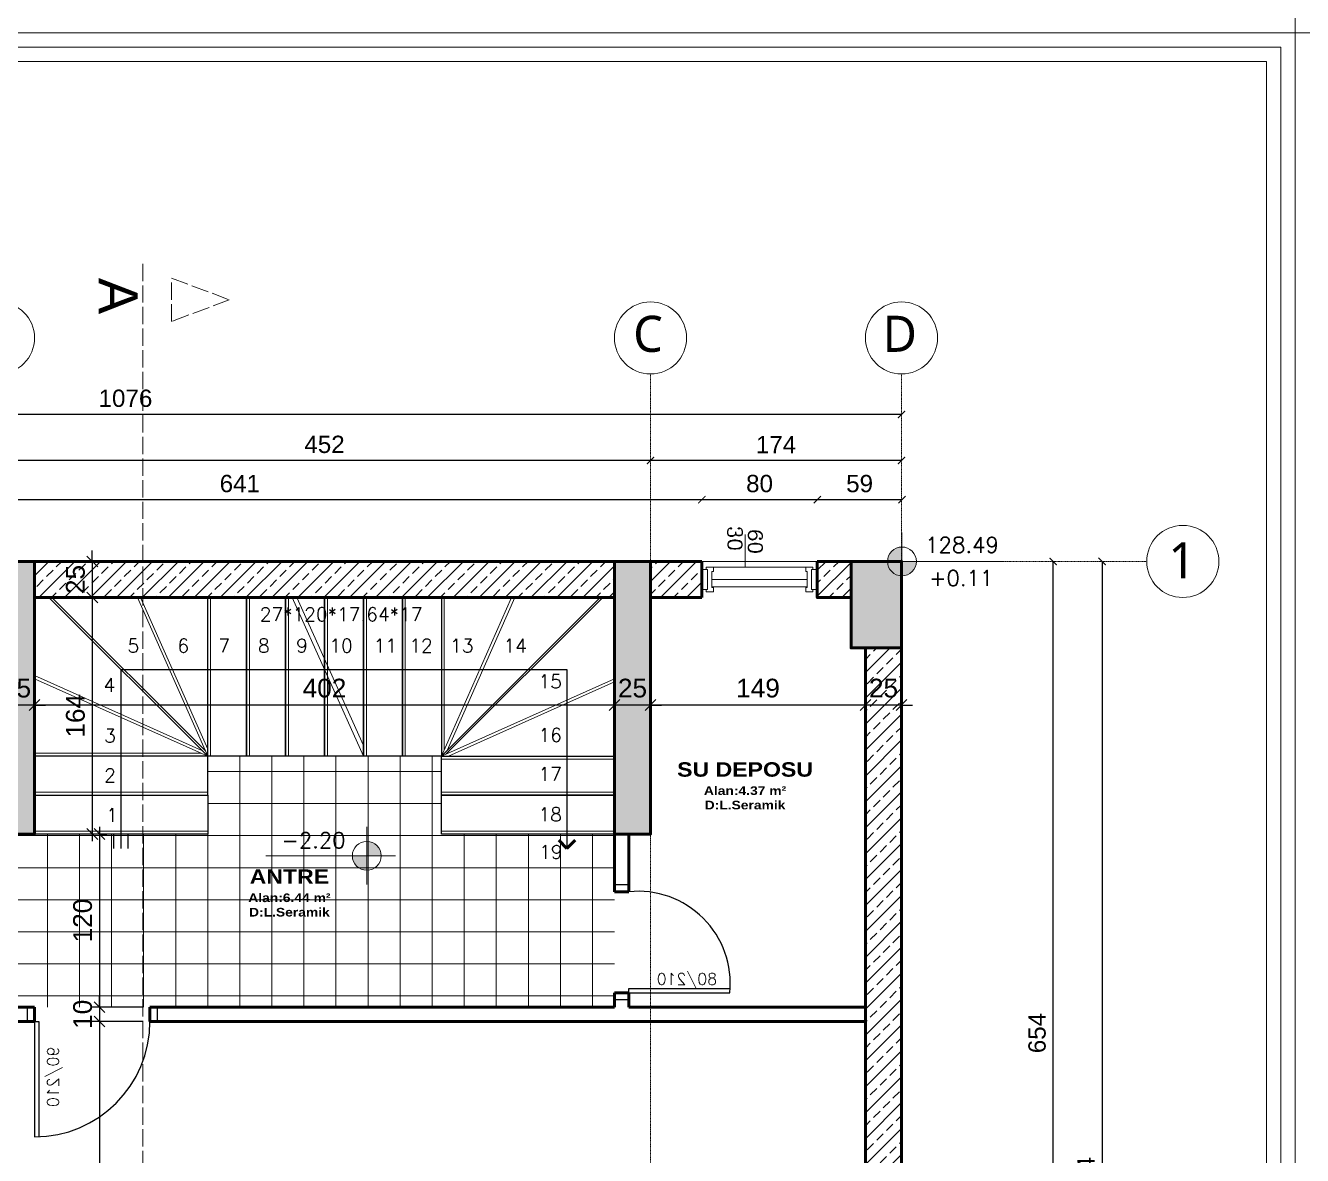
# Model space of a CAD drawing. Header units: millimetres. Extents: x 14753 to 45183, y 5640 to 19518.
# Drawn here: x 18837 to 19722, y 16789 to 17573 of the extents above; entities that cross this region are included whole.
import ezdxf

# ---------------------------------------------------------------- set-up
doc = ezdxf.new("R2010")
doc.units = ezdxf.units.MM
for name, pattern in [('ACAD_ISO02W100', [15, 12, -3]), ('DASHDOT', [25.4, 12.7, -6.35, 0, -6.35]), ('DASHDOT2', [0.5, 0.25, -0.125, 0, -0.125])]:
    doc.linetypes.add(name, pattern=pattern)
for name, color, linetype, lineweight in [('CERCEVE', 66, 'Continuous', 0), ('Duvar', 1, 'Continuous', 50), ('GORUNUS_6_TWA', 69, 'Continuous', 9), ('k aks', 44, 'DASHDOT', 18), ('k dis olcu', 43, 'Continuous', 18), ('k ic olcu', 254, 'Continuous', 18), ('k kolon', 1, 'Continuous', 53), ('k kot', 31, 'Continuous', 20), ('k tarama', 252, 'Continuous', 9), ('k ıslak mekan tarama', 252, 'Continuous', 9), ('kesiklii çizgi', 244, 'ACAD_ISO02W100', 5), ('Kolon', 30, 'Continuous', 50)]:
    doc.layers.add(name, color=color, linetype=linetype, lineweight=lineweight)
for name, color, linetype in [('kapı', 11, 'Continuous'), ('merdivenn', 20, 'Continuous'), ('Standart', 7, 'Continuous'), ('YAzı', 7, 'Continuous')]:
    doc.layers.add(name, color=color, linetype=linetype)
doc.styles.add('MtXpl_Segoe_UI', font='segoeui.ttf')
doc.styles.add('OLCU', font='romans.shx')
doc.styles.get("Standard").update_dxf_attribs({"font": 'arial.ttf'})
doc.styles.add('TCOMPLEX', font='complex.shx')
doc.styles.add('Vaziyet Yazı', font='bgothm.ttf', dxfattribs={"height": 25})
doc.dimstyles.new('icolcu', dxfattribs={"dimtxt": 13, "dimasz": 7.5, "dimexe": 5, "dimexo": 5, "dimgap": 5, "dimtad": 1, "dimdec": 0, "dimtxsty": 'Standard', "dimblk": 'OBLIQUE', "dimcen": 2.5, "dimdle": 5, "dimclrd": 256, "dimclre": 256, "dimclrt": 256, "dimadec": 4, "dimazin": 0, "dimtfac": 1, "dimtdec": 0, "dimtix": 1, "dimtmove": 2, "dimatfit": 3, "dimldrblk": 'OBLIQUE', "dimfxl": 1, "dimarcsym": 0})
doc.dimstyles.new('icölcü', dxfattribs={"dimtxt": 12, "dimasz": 5, "dimexe": 1.25, "dimexo": 0.625, "dimgap": 5, "dimtad": 1, "dimdec": 0, "dimtxsty": 'Standard', "dimblk": 'ARCHTICK', "dimcen": -10, "dimse1": 1, "dimse2": 1, "dimadec": 0, "dimazin": 0, "dimtfac": 1, "dimtdec": 0, "dimtix": 1, "dimtmove": 0, "dimatfit": 3, "dimldrblk": 'ARCHTICK', "dimfxl": 1, "dimarcsym": 0})

# ---------------------------------------------------------------- blocks, each defined once
blk = doc.blocks.new('KASA-2')
for p, q in [((-0.5, -0.5), (-0.5, 0.5)), ((-0.5, 0.5), (0.5, 0.5)), ((0.5, 0.5), (0.5, -0.5)), ((0.5, -0.5), (-0.5, -0.5))]:
    blk.add_line(p, q)
blk = doc.blocks.new('KESİT')
at = {"layer": 'kesiklii çizgi', "color": 3}
for p, q in [((381060, 4552610), (381060, 4551290)), ((381040, 4552600), (381000, 4552585)), ((381000, 4552585), (381040, 4552570))]:
    blk.add_line(p, q, dxfattribs=at)
blk.add_lwpolyline([(381040, 4552570), (381040, 4552600)], dxfattribs=at)
blk.add_text('A', height=27, rotation=90, dxfattribs=at).set_placement((381090.5, 4552575))
blk = doc.blocks.new('_ArchTick')
at = {"color": 0, "linetype": 'ByBlock', "const_width": 0.15}
blk.add_lwpolyline([(-0.5, -0.5), (0.5, 0.5)], dxfattribs=at)
blk = doc.blocks.new('*D129')
at = {"layer": 'Defpoints', "color": 0, "transparency": 16777216}
for p in [(18368.49, 17302.96), (18368.49, 17302.96), (19444.49, 17302.96)]:
    blk.add_point(p, dxfattribs=at)
at = {"layer": 'k dis olcu', "color": 0, "lineweight": -2, "transparency": 16777216}
blk.add_line((19444.49, 17302.96), (18368.49, 17302.96), dxfattribs=at)
at = {"layer": 'k dis olcu', "color": 0, "lineweight": -2, "transparency": 16777216, "xscale": 5, "yscale": 5, "zscale": 5, "rotation": 180}
blk.add_blockref('_ArchTick', (18368.49, 17302.96), dxfattribs=at)
at = {"layer": 'k dis olcu', "color": 0, "lineweight": -2, "transparency": 16777216, "xscale": 5, "yscale": 5, "zscale": 5}
blk.add_blockref('_ArchTick', (19444.49, 17302.96), dxfattribs=at)
at = {"layer": 'k dis olcu', "color": 0, "transparency": 16777216, "insert": (18906.49, 17314.09), "char_height": 12, "attachment_point": 5}
blk.add_mtext('1076', dxfattribs=at)
blk = doc.blocks.new('*D130')
at = {"layer": 'Defpoints', "color": 0, "transparency": 16777216}
for p in [(19270.49, 17271), (19270.49, 17271), (19444.49, 17271)]:
    blk.add_point(p, dxfattribs=at)
at = {"layer": 'k dis olcu', "color": 0, "lineweight": -2, "transparency": 16777216}
blk.add_line((19444.49, 17271), (19270.49, 17271), dxfattribs=at)
at = {"layer": 'k dis olcu', "color": 0, "lineweight": -2, "transparency": 16777216, "xscale": 5, "yscale": 5, "zscale": 5, "rotation": 180}
blk.add_blockref('_ArchTick', (19270.49, 17271), dxfattribs=at)
at = {"layer": 'k dis olcu', "color": 0, "lineweight": -2, "transparency": 16777216, "xscale": 5, "yscale": 5, "zscale": 5}
blk.add_blockref('_ArchTick', (19444.49, 17271), dxfattribs=at)
at = {"layer": 'k dis olcu', "color": 0, "transparency": 16777216, "insert": (19357.49, 17282.02), "char_height": 12, "attachment_point": 5}
blk.add_mtext('174', dxfattribs=at)
blk = doc.blocks.new('*D60')
at = {"layer": 'Defpoints', "color": 0, "transparency": 16777216}
for p in [(18818.49, 17271), (18818.49, 17271), (19270.49, 17271)]:
    blk.add_point(p, dxfattribs=at)
at = {"layer": 'k dis olcu', "color": 0, "lineweight": -2, "transparency": 16777216}
blk.add_line((19270.49, 17271), (18818.49, 17271), dxfattribs=at)
at = {"layer": 'k dis olcu', "color": 0, "lineweight": -2, "transparency": 16777216, "xscale": 5, "yscale": 5, "zscale": 5, "rotation": 180}
blk.add_blockref('_ArchTick', (18818.49, 17271), dxfattribs=at)
at = {"layer": 'k dis olcu', "color": 0, "lineweight": -2, "transparency": 16777216, "xscale": 5, "yscale": 5, "zscale": 5}
blk.add_blockref('_ArchTick', (19270.49, 17271), dxfattribs=at)
at = {"layer": 'k dis olcu', "color": 0, "transparency": 16777216, "insert": (19044.49, 17282.13), "char_height": 12, "attachment_point": 5}
blk.add_mtext('452', dxfattribs=at)
blk = doc.blocks.new('*D62')
at = {"layer": 'Defpoints', "color": 0, "transparency": 16777216}
for p in [(19583.49, 17201.01), (19583.49, 16347.01), (19583.49, 16347.01)]:
    blk.add_point(p, dxfattribs=at)
at = {"layer": 'k dis olcu', "color": 0, "lineweight": -2, "transparency": 16777216}
blk.add_line((19583.49, 17201.01), (19583.49, 16347.01), dxfattribs=at)
at = {"layer": 'k dis olcu', "color": 0, "lineweight": -2, "transparency": 16777216, "xscale": 5, "yscale": 5, "zscale": 5}
for p, rotation in [((19583.49, 17201.01), 90), ((19583.49, 16347.01), 270)]:
    blk.add_blockref('_ArchTick', p, dxfattribs=dict(at, rotation=rotation))
at = {"layer": 'k dis olcu', "color": 0, "transparency": 16777216, "insert": (19572.36, 16774.01), "char_height": 12, "attachment_point": 5, "rotation": 90}
blk.add_mtext('854', dxfattribs=at)
blk = doc.blocks.new('*D64')
at = {"layer": 'Defpoints', "color": 0, "transparency": 16777216}
for p in [(19549.61, 17201.01), (19549.61, 17201.01), (19549.61, 16547.01)]:
    blk.add_point(p, dxfattribs=at)
at = {"layer": 'k dis olcu', "color": 0, "lineweight": -2, "transparency": 16777216}
blk.add_line((19549.61, 16547.01), (19549.61, 17201.01), dxfattribs=at)
at = {"layer": 'k dis olcu', "color": 0, "lineweight": -2, "transparency": 16777216, "xscale": 5, "yscale": 5, "zscale": 5}
for p, rotation in [((19549.61, 17201.01), 90), ((19549.61, 16547.01), 270)]:
    blk.add_blockref('_ArchTick', p, dxfattribs=dict(at, rotation=rotation))
at = {"layer": 'k dis olcu', "color": 0, "transparency": 16777216, "insert": (19538.48, 16874.01), "char_height": 12, "attachment_point": 5, "rotation": 90}
blk.add_mtext('654', dxfattribs=at)
blk = doc.blocks.new('_Oblique')
at = {"color": 0, "linetype": 'ByBlock', "lineweight": -2}
blk.add_line((-0.5, -0.5), (0.5, 0.5), dxfattribs=at)
blk = doc.blocks.new('*D118')
at = {"layer": 'Defpoints', "color": 0, "transparency": 16777216}
for p in [(18883.49, 17201.01), (18883.49, 17176.01), (18883.49, 17176.01)]:
    blk.add_point(p, dxfattribs=at)
at = {"layer": 'k ic olcu', "lineweight": -2, "transparency": 16777216}
for p, q in [((18883.49, 17201.01), (18883.49, 17208.51)), ((18878.49, 17201.01), (18878.49, 17201.01)), ((18883.49, 17201.01), (18883.49, 17176.01)), ((18878.49, 17176.01), (18878.49, 17176.01)), ((18883.49, 17176.01), (18883.49, 17168.51))]:
    blk.add_line(p, q, dxfattribs=at)
at = {"layer": 'k ic olcu', "lineweight": -2, "transparency": 16777216, "xscale": 7.5, "yscale": 7.5, "zscale": 7.5}
for p, rotation in [((18883.49, 17201.01), 270), ((18883.49, 17176.01), 90)]:
    blk.add_blockref('_Oblique', p, dxfattribs=dict(at, rotation=rotation))
at = {"layer": 'k ic olcu', "transparency": 16777216, "insert": (18871.85, 17188.51), "char_height": 13, "attachment_point": 5, "rotation": 90}
blk.add_mtext('25', dxfattribs=at)
blk = doc.blocks.new('*D247')
at = {"layer": 'Defpoints', "color": 0, "transparency": 16777216}
for p in [(18883.49, 17176.01), (18883.49, 17012.01), (18883.49, 17012.01)]:
    blk.add_point(p, dxfattribs=at)
at = {"layer": 'k ic olcu', "lineweight": -2, "transparency": 16777216}
for p, q in [((18878.49, 17176.01), (18878.49, 17176.01)), ((18883.49, 17181.01), (18883.49, 17007.01)), ((18878.49, 17012.01), (18878.49, 17012.01))]:
    blk.add_line(p, q, dxfattribs=at)
at = {"layer": 'k ic olcu', "lineweight": -2, "transparency": 16777216, "xscale": 7.5, "yscale": 7.5, "zscale": 7.5}
for p, rotation in [((18883.49, 17176.01), 90), ((18883.49, 17012.01), 270)]:
    blk.add_blockref('_Oblique', p, dxfattribs=dict(at, rotation=rotation))
at = {"layer": 'k ic olcu', "transparency": 16777216, "insert": (18871.85, 17094.01), "char_height": 13, "attachment_point": 5, "rotation": 90}
blk.add_mtext('164', dxfattribs=at)
blk = doc.blocks.new('*D248')
at = {"layer": 'Defpoints', "color": 0, "transparency": 16777216}
for p in [(18883.49, 17012.01), (18888.49, 16892.01), (18923.49, 16892.01)]:
    blk.add_point(p, dxfattribs=at)
at = {"layer": 'k ic olcu', "lineweight": -2, "transparency": 16777216}
for p, q in [((18888.49, 17017.01), (18888.49, 16887.01)), ((18888.49, 17012.01), (18893.49, 17012.01)), ((18918.49, 16892.01), (18883.49, 16892.01))]:
    blk.add_line(p, q, dxfattribs=at)
at = {"layer": 'k ic olcu', "lineweight": -2, "transparency": 16777216, "xscale": 7.5, "yscale": 7.5, "zscale": 7.5}
for p, rotation in [((18888.49, 17012.01), 90), ((18888.49, 16892.01), 270)]:
    blk.add_blockref('_Oblique', p, dxfattribs=dict(at, rotation=rotation))
at = {"layer": 'k ic olcu', "transparency": 16777216, "insert": (18876.85, 16952.01), "char_height": 13, "attachment_point": 5, "rotation": 90}
blk.add_mtext('120', dxfattribs=at)
blk = doc.blocks.new('*D249')
at = {"layer": 'Defpoints', "color": 0, "transparency": 16777216}
for p in [(18923.49, 16892.01), (18888.49, 16882.01), (18923.49, 16882.01)]:
    blk.add_point(p, dxfattribs=at)
at = {"layer": 'k ic olcu', "lineweight": -2, "transparency": 16777216}
for p, q in [((18888.49, 16892.01), (18888.49, 16899.51)), ((18918.49, 16892.01), (18883.49, 16892.01)), ((18888.49, 16892.01), (18888.49, 16882.01)), ((18918.49, 16882.01), (18883.49, 16882.01)), ((18888.49, 16882.01), (18888.49, 16874.51))]:
    blk.add_line(p, q, dxfattribs=at)
at = {"layer": 'k ic olcu', "lineweight": -2, "transparency": 16777216, "xscale": 7.5, "yscale": 7.5, "zscale": 7.5}
for p, rotation in [((18888.49, 16892.01), 270), ((18888.49, 16882.01), 90)]:
    blk.add_blockref('_Oblique', p, dxfattribs=dict(at, rotation=rotation))
at = {"layer": 'k ic olcu', "transparency": 16777216, "insert": (18876.85, 16887.01), "char_height": 13, "attachment_point": 5, "rotation": 90}
blk.add_mtext('10', dxfattribs=at)
blk = doc.blocks.new('*D250')
at = {"layer": 'Defpoints', "color": 0, "transparency": 16777216}
for p in [(18923.49, 16882.01), (18883.49, 16372.01), (18888.49, 16372.01)]:
    blk.add_point(p, dxfattribs=at)
at = {"layer": 'k ic olcu', "lineweight": -2, "transparency": 16777216}
for p, q in [((18918.49, 16882.01), (18883.49, 16882.01)), ((18888.49, 16887.01), (18888.49, 16367.01)), ((18888.49, 16372.01), (18893.49, 16372.01))]:
    blk.add_line(p, q, dxfattribs=at)
at = {"layer": 'k ic olcu', "lineweight": -2, "transparency": 16777216, "xscale": 7.5, "yscale": 7.5, "zscale": 7.5}
for p, rotation in [((18888.49, 16882.01), 90), ((18888.49, 16372.01), 270)]:
    blk.add_blockref('_Oblique', p, dxfattribs=dict(at, rotation=rotation))
at = {"layer": 'k ic olcu', "transparency": 16777216, "insert": (18876.85, 16627.01), "char_height": 13, "attachment_point": 5, "rotation": 90}
blk.add_mtext('510', dxfattribs=at)
blk = doc.blocks.new('*D120')
at = {"layer": 'Defpoints', "color": 0, "transparency": 16777216}
for p in [(19419.49, 17101.47), (19419.49, 17101.47), (19444.49, 17101.47)]:
    blk.add_point(p, dxfattribs=at)
at = {"layer": 'k ic olcu', "lineweight": -2, "transparency": 16777216}
for p, q in [((19419.49, 17101.47), (19411.99, 17101.47)), ((19444.49, 17101.47), (19419.49, 17101.47)), ((19444.49, 17101.47), (19451.99, 17101.47))]:
    blk.add_line(p, q, dxfattribs=at)
at = {"layer": 'k ic olcu', "lineweight": -2, "transparency": 16777216, "xscale": 7.5, "yscale": 7.5, "zscale": 7.5}
blk.add_blockref('_Oblique', (19419.49, 17101.47), dxfattribs=at)
at = {"layer": 'k ic olcu', "lineweight": -2, "transparency": 16777216, "xscale": 7.5, "yscale": 7.5, "zscale": 7.5, "rotation": 180}
blk.add_blockref('_Oblique', (19444.49, 17101.47), dxfattribs=at)
at = {"layer": 'k ic olcu', "transparency": 16777216, "insert": (19431.99, 17113.11), "char_height": 13, "attachment_point": 5}
blk.add_mtext('25', dxfattribs=at)
blk = doc.blocks.new('*D256')
at = {"layer": 'Defpoints', "color": 0, "transparency": 16777216}
for p in [(19270.49, 17101.47), (19270.49, 17101.47), (19419.49, 17101.47)]:
    blk.add_point(p, dxfattribs=at)
at = {"layer": 'k ic olcu', "lineweight": -2, "transparency": 16777216}
blk.add_line((19424.49, 17101.47), (19265.49, 17101.47), dxfattribs=at)
at = {"layer": 'k ic olcu', "lineweight": -2, "transparency": 16777216, "xscale": 7.5, "yscale": 7.5, "zscale": 7.5, "rotation": 180}
blk.add_blockref('_Oblique', (19270.49, 17101.47), dxfattribs=at)
at = {"layer": 'k ic olcu', "lineweight": -2, "transparency": 16777216, "xscale": 7.5, "yscale": 7.5, "zscale": 7.5}
blk.add_blockref('_Oblique', (19419.49, 17101.47), dxfattribs=at)
at = {"layer": 'k ic olcu', "transparency": 16777216, "insert": (19344.99, 17113.11), "char_height": 13, "attachment_point": 5}
blk.add_mtext('149', dxfattribs=at)
blk = doc.blocks.new('*D121')
at = {"layer": 'Defpoints', "color": 0, "transparency": 16777216}
for p in [(19245.49, 17101.47), (19245.49, 17101.47), (19270.49, 17101.47)]:
    blk.add_point(p, dxfattribs=at)
at = {"layer": 'k ic olcu', "lineweight": -2, "transparency": 16777216}
for p, q in [((19245.49, 17101.47), (19237.99, 17101.47)), ((19270.49, 17101.47), (19245.49, 17101.47)), ((19270.49, 17101.47), (19277.99, 17101.47))]:
    blk.add_line(p, q, dxfattribs=at)
at = {"layer": 'k ic olcu', "lineweight": -2, "transparency": 16777216, "xscale": 7.5, "yscale": 7.5, "zscale": 7.5}
blk.add_blockref('_Oblique', (19245.49, 17101.47), dxfattribs=at)
at = {"layer": 'k ic olcu', "lineweight": -2, "transparency": 16777216, "xscale": 7.5, "yscale": 7.5, "zscale": 7.5, "rotation": 180}
blk.add_blockref('_Oblique', (19270.49, 17101.47), dxfattribs=at)
at = {"layer": 'k ic olcu', "transparency": 16777216, "insert": (19257.99, 17113.11), "char_height": 13, "attachment_point": 5}
blk.add_mtext('25', dxfattribs=at)
blk = doc.blocks.new('*D122')
at = {"layer": 'Defpoints', "color": 0, "transparency": 16777216}
for p in [(18843.49, 17101.47), (18843.49, 17101.47), (19245.49, 17101.47)]:
    blk.add_point(p, dxfattribs=at)
at = {"layer": 'k ic olcu', "lineweight": -2, "transparency": 16777216}
blk.add_line((19250.49, 17101.47), (18838.49, 17101.47), dxfattribs=at)
at = {"layer": 'k ic olcu', "lineweight": -2, "transparency": 16777216, "xscale": 7.5, "yscale": 7.5, "zscale": 7.5, "rotation": 180}
blk.add_blockref('_Oblique', (18843.49, 17101.47), dxfattribs=at)
at = {"layer": 'k ic olcu', "lineweight": -2, "transparency": 16777216, "xscale": 7.5, "yscale": 7.5, "zscale": 7.5}
blk.add_blockref('_Oblique', (19245.49, 17101.47), dxfattribs=at)
at = {"layer": 'k ic olcu', "transparency": 16777216, "insert": (19044.49, 17113.11), "char_height": 13, "attachment_point": 5}
blk.add_mtext('402', dxfattribs=at)
blk = doc.blocks.new('*D123')
at = {"layer": 'Defpoints', "color": 0, "transparency": 16777216}
for p in [(18818.49, 17101.47), (18818.49, 17101.47), (18843.49, 17101.47)]:
    blk.add_point(p, dxfattribs=at)
at = {"layer": 'k ic olcu', "lineweight": -2, "transparency": 16777216}
for p, q in [((18818.49, 17101.47), (18810.99, 17101.47)), ((18843.49, 17101.47), (18818.49, 17101.47)), ((18843.49, 17101.47), (18850.99, 17101.47))]:
    blk.add_line(p, q, dxfattribs=at)
at = {"layer": 'k ic olcu', "lineweight": -2, "transparency": 16777216, "xscale": 7.5, "yscale": 7.5, "zscale": 7.5}
blk.add_blockref('_Oblique', (18818.49, 17101.47), dxfattribs=at)
at = {"layer": 'k ic olcu', "lineweight": -2, "transparency": 16777216, "xscale": 7.5, "yscale": 7.5, "zscale": 7.5, "rotation": 180}
blk.add_blockref('_Oblique', (18843.49, 17101.47), dxfattribs=at)
at = {"layer": 'k ic olcu', "transparency": 16777216, "insert": (18830.99, 17113.11), "char_height": 13, "attachment_point": 5}
blk.add_mtext('25', dxfattribs=at)
blk = doc.blocks.new('KT')
at = {"layer": 'k tarama'}
h = blk.add_hatch(dxfattribs=at)
h.set_pattern_fill('ANSI33', color=256, scale=1.5)
h.set_pattern_definition([(45, (-7754.55, -1210.899), (-6.73519209, 6.73519209), []), (45, (-7747.815, -1210.899), (-6.73519209, 6.73519209), [4.7625, -2.38125])])
h.paths.add_polyline_path([(381102.61, 4550660.52), (381127.61, 4550660.52), (381127.61, 4550471.52), (381102.61, 4550471.52)])
h.paths.add_polyline_path([(381529.61, 4550660.52), (381554.61, 4550660.52), (381554.61, 4550471.52), (381529.61, 4550471.52)])
h.paths.add_polyline_path([(381693.61, 4550660.52), (381728.61, 4550660.52), (381728.61, 4550600.52), (381693.61, 4550600.52)])
h.paths.add_polyline_path([(381668.61, 4550041.52), (381728.61, 4550041.52), (381728.61, 4550006.52), (381668.61, 4550006.52)])
h.paths.add_polyline_path([(381102.61, 4550066.52), (381137.61, 4550066.52), (381137.61, 4550006.52), (381102.61, 4550006.52)])
h.paths.add_polyline_path([(380652.61, 4550066.52), (380687.61, 4550066.52), (380687.61, 4550006.52), (380652.61, 4550006.52)])
at = {"layer": 'k aks', "linetype": 'DASHDOT2'}
for p, q in [((381554.61, 4549658.12), (381554.61, 4550790.52)), ((381728.61, 4549658.12), (381728.61, 4550790.52)), ((381898.61, 4550660.52), (380436.61, 4550660.52))]:
    blk.add_line(p, q, dxfattribs=at)
at = {"layer": 'k aks', "linetype": 'Continuous'}
for centre in [(381102.61, 4550815.52), (381554.61, 4550815.52), (381728.61, 4550815.52), (381923.61, 4550660.52)]:
    blk.add_circle(centre, 25, dxfattribs=at)
at = {"layer": 'Kolon'}
for points in [[(381127.61, 4550660.52), (381102.61, 4550660.52), (381102.61, 4550471.52), (381127.61, 4550471.52)], [(381554.61, 4550660.52), (381529.61, 4550660.52), (381529.61, 4550471.52), (381554.61, 4550471.52)]]:
    blk.add_lwpolyline(points, close=True, dxfattribs=at)
blk.add_lwpolyline([(381728.61, 4550600.52), (381693.61, 4550600.52), (381693.61, 4550660.52), (381728.61, 4550660.52), (381728.61, 4550600.52)], dxfattribs=at)
at = {"layer": 'k aks', "style": 'MtXpl_Segoe_UI'}
for s, p in [('C', (381542.59, 4550805.86)), ('D', (381715.52, 4550805.86)), ('1', (381913.69, 4550648.83))]:
    blk.add_text(s, height=25, dxfattribs=at).set_placement(p)
blk = doc.blocks.new('*D466')
at = {"layer": 'Defpoints', "color": 0, "transparency": 16777216}
for p in [(19386.05, 17243.84), (19386.05, 17201.01), (19444.79, 17201.01)]:
    blk.add_point(p, dxfattribs=at)
at = {"layer": 'k dis olcu', "color": 0, "lineweight": -2, "transparency": 16777216}
blk.add_line((19444.79, 17243.84), (19386.05, 17243.84), dxfattribs=at)
at = {"layer": 'k dis olcu', "color": 0, "lineweight": -2, "transparency": 16777216, "xscale": 5, "yscale": 5, "zscale": 5, "rotation": 180}
blk.add_blockref('_ArchTick', (19386.05, 17243.84), dxfattribs=at)
at = {"layer": 'k dis olcu', "color": 0, "lineweight": -2, "transparency": 16777216, "xscale": 5, "yscale": 5, "zscale": 5}
blk.add_blockref('_ArchTick', (19444.79, 17243.84), dxfattribs=at)
at = {"layer": 'k dis olcu', "color": 0, "transparency": 16777216, "insert": (19415.42, 17254.96), "char_height": 12, "attachment_point": 5}
blk.add_mtext('59', dxfattribs=at)
blk = doc.blocks.new('*D467')
at = {"layer": 'Defpoints', "color": 0, "transparency": 16777216}
for p in [(19306.05, 17243.84), (19306.05, 17201.01), (19386.05, 17201.01)]:
    blk.add_point(p, dxfattribs=at)
at = {"layer": 'k dis olcu', "color": 0, "lineweight": -2, "transparency": 16777216}
blk.add_line((19386.05, 17243.84), (19306.05, 17243.84), dxfattribs=at)
at = {"layer": 'k dis olcu', "color": 0, "lineweight": -2, "transparency": 16777216, "xscale": 5, "yscale": 5, "zscale": 5, "rotation": 180}
blk.add_blockref('_ArchTick', (19306.05, 17243.84), dxfattribs=at)
at = {"layer": 'k dis olcu', "color": 0, "lineweight": -2, "transparency": 16777216, "xscale": 5, "yscale": 5, "zscale": 5}
blk.add_blockref('_ArchTick', (19386.05, 17243.84), dxfattribs=at)
at = {"layer": 'k dis olcu', "color": 0, "transparency": 16777216, "insert": (19346.05, 17254.96), "char_height": 12, "attachment_point": 5}
blk.add_mtext('80', dxfattribs=at)
blk = doc.blocks.new('*D468')
at = {"layer": 'Defpoints', "color": 0, "transparency": 16777216}
for p in [(18665.51, 17243.84), (18665.51, 17201.01), (19306.05, 17201.01)]:
    blk.add_point(p, dxfattribs=at)
at = {"layer": 'k dis olcu', "color": 0, "lineweight": -2, "transparency": 16777216}
blk.add_line((19306.05, 17243.84), (18665.51, 17243.84), dxfattribs=at)
at = {"layer": 'k dis olcu', "color": 0, "lineweight": -2, "transparency": 16777216, "xscale": 5, "yscale": 5, "zscale": 5, "rotation": 180}
blk.add_blockref('_ArchTick', (18665.51, 17243.84), dxfattribs=at)
at = {"layer": 'k dis olcu', "color": 0, "lineweight": -2, "transparency": 16777216, "xscale": 5, "yscale": 5, "zscale": 5}
blk.add_blockref('_ArchTick', (19306.05, 17243.84), dxfattribs=at)
at = {"layer": 'k dis olcu', "color": 0, "transparency": 16777216, "insert": (18985.78, 17254.96), "char_height": 12, "attachment_point": 5}
blk.add_mtext('641', dxfattribs=at)
blk = doc.blocks.new('dfssdfaswerfawef')
at = {"layer": 'k kot'}
h = blk.add_hatch(color=256, dxfattribs=at)
h.dxf.hatch_style = 1
h.paths.add_polyline_path([(9693.94, 3364.49, 0.414214), (9683.94, 3354.49), (9693.94, 3354.49)])
h.paths.add_polyline_path([(9693.94, 3354.49), (9693.94, 3344.49, 0.414214), (9703.94, 3354.49)])
for p, q in [((9693.94, 3374.49), (9693.94, 3334.49)), ((9673.94, 3354.49), (9763.94, 3354.49))]:
    blk.add_line(p, q, dxfattribs=at)
blk.add_circle((9693.94, 3354.49), 10, dxfattribs=at)

msp = doc.modelspace()

# ---------------------------------------------------------------- hatches: boundary and pattern name
at = {"layer": 'k tarama'}
h = msp.add_hatch(dxfattribs=at)
h.set_pattern_fill('ANSI33', color=256, scale=2)
h.paths.add_polyline_path([(18428.49, 17201.01), (18428.49, 17176.01), (18585.51, 17176.01), (18585.51, 17201.01)])
h.paths.add_polyline_path([(18665.51, 17201.01), (18665.51, 17176.01), (18818.49, 17176.01), (18818.49, 17201.01)])
h.paths.add_polyline_path([(18918.49, 17201.01), (18918.49, 17176.01), (19245.49, 17176.01), (19245.49, 17201.01)])
h.paths.add_polyline_path([(18843.49, 17201.01), (18843.49, 17176.01), (18918.49, 17176.01), (18918.49, 17201.01)])
h.paths.add_polyline_path([(19386.05, 17201.01), (19386.05, 17176.01), (19409.49, 17176.01), (19409.49, 17201.01)])
h.paths.add_polyline_path([(19306.05, 17176.01), (19306.05, 17201.01), (19270.49, 17201.01), (19270.49, 17176.01)])
h = msp.add_hatch(dxfattribs=at)
h.set_pattern_fill('ANSI33', color=256, scale=2)
h.set_pattern_definition([(45, (-1534.85, -1944.355), (-8.980256, 8.980256), []), (45, (-1525.87, -1944.355), (-8.980256, 8.980256), [6.35, -3.175])])
h.paths.add_polyline_path([(19419.66, 16582.01), (19444.66, 16582.01), (19444.66, 17141.65), (19419.66, 17141.65)])
at = {"layer": 'k ıslak mekan tarama'}
h = msp.add_hatch(dxfattribs=at)
h.set_pattern_fill('NET', color=256, scale=7)
h.set_pattern_definition([(0, (-362284.125, -4535202.537), (0, 22.225), []), (90, (-362284.125, -4535202.537), (-22.225, 1e-15), [])])
h.paths.add_polyline_path([(18842.65, 16866.43), (18842.65, 16816.15), (18860.93, 16816.15), (18860.93, 16866.43)], flags=24)
h.paths.add_polyline_path([(18794.32, 16866.43), (18794.32, 16816.15), (18776.04, 16816.15), (18776.04, 16866.43)], flags=24)
h.paths.add_polyline_path([(18804.32, 17037.59), (18804.32, 17087.87), (18786.04, 17087.87), (18786.04, 17037.59)], flags=24)
h.paths.add_polyline_path([(19268.23, 16901.79), (19318.52, 16901.79), (19318.52, 16920.08), (19268.23, 16920.08)], flags=24)
h.paths.add_polyline_path([(19211.89, 16992.54), (19193.63, 16992.54), (19193.63, 17006.74), (19211.89, 17006.74)], flags=24)
h.paths.add_polyline_path([(19245.49, 17012.01), (19245.49, 16892.01), (18708.49, 16892.01), (18708.49, 17012.01), (18818.49, 17012.01), (18843.49, 17012.01), (18963.49, 17012.01), (18963.49, 17039.01), (18963.49, 17066.01), (18990.49, 17066.01), (19017.49, 17066.01), (19044.49, 17066.01), (19071.49, 17066.01), (19098.49, 17066.01), (19125.49, 17066.01), (19125.49, 17039.01), (19125.49, 17012.01)])

# ---------------------------------------------------------------- linework, layer by layer
at = {"layer": 'CERCEVE'}
for points in [[(17976.94, 17567.61), (19717.42, 17567.61), (19717.42, 19512.61), (17976.94, 19512.61)], [(19717.42, 17567.61), (21457.89, 17567.61), (21457.89, 19512.61), (19717.42, 19512.61)], [(17976.94, 15622.61), (19717.42, 15622.61), (19717.42, 17567.61), (17976.94, 17567.61)], [(19717.42, 15622.61), (21457.89, 15622.61), (21457.89, 17567.61), (19717.42, 17567.61)], [(17986.94, 15632.61), (19707.42, 15632.61), (19707.42, 17557.61), (17986.94, 17557.61)], [(17996.94, 15642.61), (19697.42, 15642.61), (19697.42, 17547.61), (17996.94, 17547.61)]]:
    msp.add_lwpolyline(points, close=True, dxfattribs=at)
at = {"layer": 'Duvar'}
for p, q in [((19245.49, 17012.01), (19245.49, 16972.01)), ((19255.49, 17012.01), (19255.49, 16972.01)), ((19245.49, 16972.01), (19255.49, 16972.01)), ((19245.49, 16902.01), (19245.49, 16892.01)), ((19245.49, 16902.01), (19255.49, 16902.01)), ((19255.49, 16902.01), (19255.49, 16892.01)), ((18803.49, 16892.01), (18843.49, 16892.01)), ((18843.49, 16892.01), (18843.49, 16882.01)), ((18923.49, 16892.01), (19245.49, 16892.01)), ((18923.49, 16892.01), (18923.49, 16882.01)), ((19255.49, 16892.01), (19419.49, 16892.01)), ((18828.49, 16882.01), (18843.49, 16882.01)), ((18923.49, 16882.01), (19419.49, 16882.01))]:
    msp.add_line(p, q, dxfattribs=at)
for points in [[(18843.49, 17201.01), (18818.49, 17201.01), (18818.49, 17012.01)], [(19245.49, 17012.01), (19270.49, 17012.01), (19270.49, 17201.01), (19245.49, 17201.01)]]:
    msp.add_lwpolyline(points, dxfattribs=at)
at = {"layer": 'GORUNUS_6_TWA', "color": 2, "linetype": 'Continuous', "ltscale": 0.02}
for p, q in [((19336.05, 17219.79), (19336.05, 17197.01)), ((19386.05, 17201.01), (19306.05, 17201.01)), ((19314.05, 17197.01), (19378.05, 17197.01)), ((19379.05, 17188.51), (19313.05, 17188.51)), ((19379.05, 17183.51), (19313.05, 17183.51))]:
    msp.add_line(p, q, dxfattribs=at)
for points in [[(19306.05, 17176.01), (19306.05, 17201.01)], [(19306.05, 17195.51), (19310.05, 17195.51), (19310.05, 17181.51), (19306.05, 17181.51), (19306.05, 17195.51)], [(19314.05, 17197.01), (19309.05, 17197.01), (19309.05, 17195.51)], [(19314.05, 17194.01), (19314.05, 17197.01), (19314.05, 17197.01), (19314.05, 17194.01), (19313.05, 17194.01), (19313.05, 17183.01), (19314.05, 17183.01), (19314.05, 17180.01)], [(19378.05, 17197.01), (19383.05, 17197.01), (19383.05, 17195.51)], [(19378.05, 17194.01), (19378.05, 17197.01), (19378.05, 17197.01), (19378.05, 17194.01), (19379.05, 17194.01), (19379.05, 17183.01), (19378.05, 17183.01), (19378.05, 17180.01)], [(19386.05, 17195.51), (19382.05, 17195.51), (19382.05, 17181.51), (19386.05, 17181.51), (19386.05, 17195.51)], [(19309.05, 17181.51), (19309.05, 17180.01), (19314.05, 17180.01), (19314.05, 17180.01)], [(19383.05, 17181.51), (19383.05, 17180.01), (19378.05, 17180.01), (19378.05, 17180.01)]]:
    msp.add_lwpolyline(points, dxfattribs=at)
at = {"layer": 'kapı'}
for p, q in [((19255.49, 16897.01), (19255.49, 16904.96)), ((19255.49, 16902.01), (19255.49, 16904.96)), ((19255.49, 16904.96), (19325.43, 16904.96)), ((19255.49, 16902.01), (19325.49, 16902.01)), ((18838.49, 16882.01), (18838.49, 16892.01)), ((18838.49, 16892.01), (18843.49, 16892.01)), ((18843.49, 16892.01), (18843.49, 16882.01)), ((18923.49, 16882.01), (18923.49, 16892.01)), ((18923.49, 16892.01), (18928.49, 16892.01)), ((18928.49, 16892.01), (18928.49, 16882.01)), ((18843.49, 16882.01), (18838.49, 16882.01)), ((18843.49, 16882.01), (18846.44, 16882.01)), ((18843.49, 16882.01), (18843.49, 16802.01)), ((18846.44, 16882.01), (18846.44, 16802.06)), ((18928.49, 16882.01), (18923.49, 16882.01))]:
    msp.add_line(p, q, dxfattribs=at)
for centre, radius, start, end in [((19261.8, 16908.33), 64, 354.33547, 95.66453), ((18843.49, 16882.01), 80, 270, 0)]:
    msp.add_arc(centre, radius, start, end, dxfattribs=at)
at = {"layer": 'Kolon'}
for p, q in [((19306.05, 17176.01), (19306.05, 17201.01)), ((19212.49, 17002.01), (19206.83, 17007.67)), ((19212.49, 17002.01), (19218.14, 17007.67))]:
    msp.add_line(p, q, dxfattribs=at)
for points in [[(19245.49, 17201.01), (18843.49, 17201.01)], [(19306.05, 17201.01), (19270.49, 17201.01)], [(19409.49, 17201.01), (19386.05, 17201.01)], [(19409.49, 17176.01), (19386.05, 17176.01), (19386.05, 17201.01)], [(19245.49, 17176.01), (18843.49, 17176.01)], [(19306.05, 17176.01), (19270.49, 17176.01)], [(19419.49, 16582.01), (19419.49, 17141.01)], [(19444.49, 16582.01), (19444.49, 17141.01)]]:
    msp.add_lwpolyline(points, dxfattribs=at)
at = {"layer": 'merdivenn', "lineweight": 20}
for p, q in [((18963.49, 17066.01), (18853.49, 17176.01)), ((18963.49, 17066.01), (18914.91, 17176.01)), ((18963.49, 17066.01), (18843.49, 17119.73)), ((18843.49, 17119.73), (18963.49, 17066.01))]:
    msp.add_line(p, q, dxfattribs=at)
at = {"layer": 'merdivenn', "lineweight": 20, "ltscale": 0.3}
for p, q in [((18961.9, 17069.59), (18855.49, 17176.01)), ((18917.03, 17176.01), (18963.49, 17070.83)), ((18965.49, 17066.01), (18965.49, 17176.01)), ((18992.49, 17066.01), (18992.49, 17176.01)), ((19019.49, 17066.01), (19019.49, 17176.01)), ((19046.49, 17066.01), (19046.49, 17176.01)), ((18843.49, 17121.93), (18959.52, 17069.98)), ((18959.02, 17068.01), (18843.49, 17068.01)), ((19125.49, 17064.01), (19245.49, 17064.01)), ((18963.49, 17041.01), (18843.49, 17041.01)), ((19245.49, 17041.01), (19125.49, 17041.01)), ((18963.49, 17014.01), (18843.49, 17014.01)), ((19245.49, 17014.01), (19125.49, 17014.01))]:
    msp.add_line(p, q, dxfattribs=at)
at = {"layer": 'merdivenn', "lineweight": 20, "ltscale": 0.3, "transparency": 33554595}
for p, q in [((19071.49, 17066.01), (19021.99, 17176.01)), ((19071.49, 17073.32), (19025.28, 17176.01)), ((19073.49, 17066.01), (19073.49, 17176.01)), ((19100.49, 17066.01), (19100.49, 17176.01)), ((19125.49, 17066.01), (19235.49, 17176.01)), ((19125.49, 17066.01), (19174.06, 17176.01)), ((19127.49, 17070.54), (19127.49, 17176.01)), ((19128.91, 17067.54), (19237.48, 17176.01)), ((19176.31, 17176.01), (19129.51, 17070.03)), ((19125.49, 17066.01), (19245.49, 17119.73)), ((19245.49, 17117.54), (19130.38, 17066.01))]:
    msp.add_line(p, q, dxfattribs=at)
at = {"layer": 'merdivenn', "ltscale": 0.3, "transparency": 33554595}
for points in [[(19125.49, 17176.01), (19125.49, 17066.01), (19245.49, 17066.01), (19245.49, 17176.01), (18843.49, 17176.01), (18843.49, 17039.01), (18963.49, 17039.01), (18963.49, 17066.01), (18843.49, 17066.01)], [(19071.49, 17176.01), (19071.49, 17066.01), (19044.49, 17066.01), (19044.49, 17176.01)], [(19098.49, 17176.01), (19098.49, 17066.01), (19071.49, 17066.01), (19071.49, 17176.01)], [(19125.49, 17176.01), (19125.49, 17066.01), (19098.49, 17066.01), (19098.49, 17176.01)]]:
    msp.add_lwpolyline(points, dxfattribs=at)
at = {"layer": 'merdivenn'}
for points in [[(18990.49, 17176.01), (18990.49, 17066.01), (18963.49, 17066.01), (18963.49, 17176.01)], [(19017.49, 17176.01), (19017.49, 17066.01), (18990.49, 17066.01), (18990.49, 17176.01)], [(19044.49, 17176.01), (19044.49, 17066.01), (19017.49, 17066.01), (19017.49, 17176.01)], [(18903.49, 17002.01), (18903.49, 17126.01), (19212.49, 17126.01), (19212.49, 17002.01)], [(18898.49, 17002.01), (18898.49, 17012.01)], [(18908.49, 17002.01), (18908.49, 17012.01)]]:
    msp.add_lwpolyline(points, dxfattribs=at)
for points in [[(19125.49, 17066.01), (19245.49, 17066.01), (19245.49, 17039.01), (19125.49, 17039.01)], [(18843.49, 17039.01), (18963.49, 17039.01), (18963.49, 17012.01), (18843.49, 17012.01)], [(19125.49, 17039.01), (19245.49, 17039.01), (19245.49, 17012.01), (19125.49, 17012.01)]]:
    msp.add_lwpolyline(points, close=True, dxfattribs=at)

# ---------------------------------------------------------------- block references
at = {"layer": 'k aks'}
msp.add_blockref('KT', (-362284.13, -4533459.51), dxfattribs=at)
at = {"layer": 'k kolon', "rotation": 0.001073597219038781}
msp.add_blockref('dfssdfaswerfawef', (9750.88, 13846.34), dxfattribs=at)
at = {"layer": 'k kolon', "xscale": -1, "rotation": 359.9996421312763}
msp.add_blockref('dfssdfaswerfawef', (28767.72, 13642.36), dxfattribs=at)
at = {"layer": 'kapı', "xscale": 5, "yscale": 10, "zscale": 5, "rotation": 270}
for p in [(19250.49, 16974.51), (19250.49, 16899.51)]:
    msp.add_blockref('KASA-2', p, dxfattribs=at)
at = {"layer": 'Standart', "xscale": -1}
msp.add_blockref('KESİT', (399978.49, -4535202.54), dxfattribs=at)

# ---------------------------------------------------------------- texts
at = {"layer": 'GORUNUS_6_TWA', "color": 2, "linetype": 'Continuous', "ltscale": 0.02, "style": 'TCOMPLEX'}
for s, p in [('30', (19323.98, 17225.52)), ('60', (19338.15, 17223.38))]:
    msp.add_text(s, height=10, rotation=270, dxfattribs=at).set_placement(p)
at = {"layer": 'k kot', "style": 'OLCU'}
for s, p in [('128.49', (19460.95, 17207.07)), ('+0.11', (19463.65, 17184.1))]:
    msp.add_text(s, height=10.8, rotation=359.99964, dxfattribs=at).set_placement(p)
at = {"layer": 'k kot', "insert": (19059.11, 17013.06), "char_height": 10.8, "width": 55.5198, "attachment_point": 3, "rotation": 359.99964, "style": 'OLCU'}
msp.add_mtext('-2.20', dxfattribs=at)
at = {"layer": 'kapı', "style": 'OLCU', "text_generation_flag": 2}
msp.add_text('80/210', height=8, dxfattribs=at).set_placement((19316.62, 16907.51))
msp.add_text('90/210', height=8, rotation=90, dxfattribs=at).set_placement((18860.22, 16864.53))
at = {"layer": 'merdivenn', "style": 'OLCU'}
for s, height, p in [('27*120*17.64*17', 9.4663, (18999.58, 17159.59)), ('5', 9.47, (18907.93, 17137.83)), ('6', 9.47, (18942.51, 17137.83)), ('7', 9.47, (18970.9, 17137.83)), ('8', 9.47, (18998.36, 17137.83)), ('9', 9.47, (19024.85, 17137.83)), ('10', 9.466, (19047.83, 17137.83)), ('11', 9.466, (19078.64, 17137.83)), ('12', 9.466, (19103.24, 17137.83)), ('13', 9.466, (19131.58, 17137.83)), ('14', 9.466, (19168.58, 17137.83)), ('4', 9.47, (18891.32, 17110.58)), ('15', 9.466, (19192.84, 17113.06)), ('3', 9.47, (18891.77, 17075.44)), ('16', 9.466, (19192.84, 17075.9)), ('2', 9.47, (18891.77, 17048)), ('17', 9.466, (19192.84, 17048.9)), ('1', 9.47, (18893.12, 17020.42)), ('18', 9.466, (19192.84, 17020.86)), ('19', 9.466, (19193.3, 16994.91))]:
    msp.add_text(s, height=height, dxfattribs=at).set_placement(p)
at = {"layer": 'YAzı', "color": 7, "lineweight": -2, "char_height": 9.6, "width": 229.502, "attachment_point": 5, "style": 'Vaziyet Yazı'}
for s, insert in [('{\\fArial Black|b0|i0|c162|p34;\\H1.04167x;SU DEPOSU\\P\\fArial Black|b0|i0|c0|p34;\\H0.6x;Alan:\\fArial Black|b0|i0|c162|p34;4.37 \\fArial Black|b0|i0|c0|p34;m²\\fArial Black|b0|i0|c162|p34;\\PD:L.Seramik}', (19336.01, 17045.4)), ('{\\fArial Black|b0|i0|c162|p34;\\H1.04167x;ANTRE\\P\\fArial Black|b0|i0|c0|p34;\\H0.6x;Alan:\\fArial Black|b0|i0|c162|p34;6.44 \\fArial Black|b0|i0|c0|p34;m²\\fArial Black|b0|i0|c162|p34;\\PD:L.Seramik}', (19020.14, 16971.11))]:
    msp.add_mtext(s, dxfattribs=dict(at, insert=insert))

# ---------------------------------------------------------------- dimensions: what is measured, and where the dimension line sits
at = {"layer": 'k dis olcu'}
for base, p1, p2, angle, picture, middle in [((18368.49, 17302.96), (19444.49, 17302.96), (18368.49, 17302.96), 180, '*D129', (18906.49, 17314.09)), ((18818.49, 17271), (19270.49, 17271), (18818.49, 17271), 180, '*D60', (19044.49, 17282.13)), ((19270.49, 17271), (19444.49, 17271), (19270.49, 17271), 180, '*D130', (19357.49, 17282.02)), ((18665.51, 17243.84), (19306.05, 17201.01), (18665.51, 17201.01), 180, '*D468', (18985.78, 17254.96)), ((19306.05, 17243.84), (19386.05, 17201.01), (19306.05, 17201.01), 180, '*D467', (19346.05, 17254.96)), ((19386.05, 17243.84), (19444.79, 17201.01), (19386.05, 17201.01), 180, '*D466', (19415.42, 17254.96)), ((19549.61, 17201.01), (19549.61, 16547.01), (19549.61, 17201.01), 90, '*D64', (19538.48, 16874.01)), ((19583.49, 16347.01), (19583.49, 17201.01), (19583.49, 16347.01), 90, '*D62', (19572.36, 16774.01))]:
    dim = msp.add_linear_dim(base=base, p1=p1, p2=p2, angle=angle, dimstyle='icölcü', dxfattribs=at)
    dim.commit()
    dim.dimension.update_dxf_attribs({"geometry": picture, "text_midpoint": middle})
at = {"layer": 'k ic olcu'}
for base, p1, p2, angle, picture, middle in [((18883.49, 17176.01), (18883.49, 17201.01), (18883.49, 17176.01), 90, '*D118', (18871.85, 17188.51)), ((18883.49, 17012.01), (18883.49, 17176.01), (18883.49, 17012.01), 90, '*D247', (18871.85, 17094.01)), ((18818.49, 17101.47), (18843.49, 17101.47), (18818.49, 17101.47), 180, '*D123', (18830.99, 17113.11)), ((18843.49, 17101.47), (19245.49, 17101.47), (18843.49, 17101.47), 180, '*D122', (19044.49, 17113.11)), ((19245.49, 17101.47), (19270.49, 17101.47), (19245.49, 17101.47), 180, '*D121', (19257.99, 17113.11)), ((19270.49, 17101.47), (19419.49, 17101.47), (19270.49, 17101.47), 180, '*D256', (19344.99, 17113.11)), ((19419.49, 17101.47), (19444.49, 17101.47), (19419.49, 17101.47), 180, '*D120', (19431.99, 17113.11)), ((18888.49, 16892.01), (18883.49, 17012.01), (18923.49, 16892.01), 90, '*D248', (18876.85, 16952.01)), ((18888.49, 16882.01), (18923.49, 16892.01), (18923.49, 16882.01), 90, '*D249', (18876.85, 16887.01)), ((18888.49, 16372.01), (18923.49, 16882.01), (18883.49, 16372.01), 90, '*D250', (18876.85, 16627.01))]:
    dim = msp.add_linear_dim(base=base, p1=p1, p2=p2, angle=angle, dimstyle='icolcu', dxfattribs=at)
    dim.commit()
    dim.dimension.update_dxf_attribs({"geometry": picture, "text_midpoint": middle})

doc.saveas('drawing.dxf')
